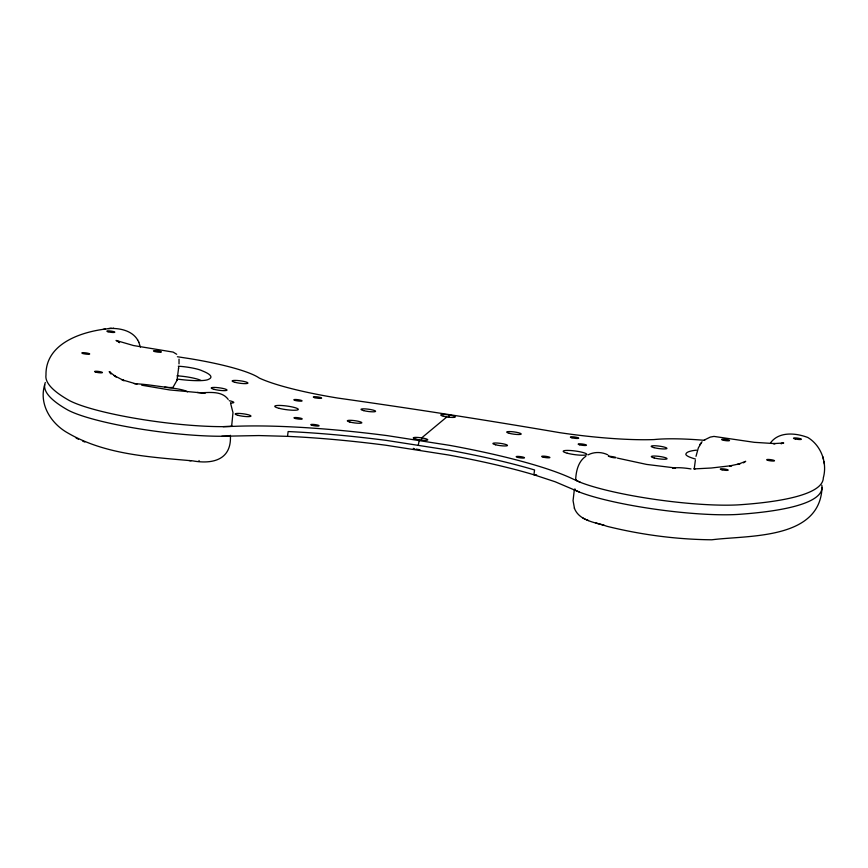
<?xml version="1.0" encoding="UTF-8"?>
<svg xmlns="http://www.w3.org/2000/svg" width="868" height="868" viewBox="0 0 868 868"><rect width="100%" height="100%" fill="white"/><g stroke="black" fill="none" stroke-linecap="round" stroke-linejoin="round"><path stroke-width="1.3" d="M179.014 363.92L179.036 359.113M164.811 387.106L166.916 387.345A8.496 1.313 7.6 0 0 173.025 387.291L177.007 380.303L176.638 379.75M177.007 380.303L178.569 368.292M178.526 368.726L178.743 366.708M44.702 384.719C38.724 404.249 50.962 423.551 67.747 432.937C105.212 454.778 150.533 457.035 192.804 460.875C212.801 464.456 231.767 459.758 230.389 435.497M231.68 425.884L232.982 412.658L230.573 403.208M45.31 382.528A392.227 60.684 7.6 0 0 67.932 410.076A98.366 15.223 7.6 0 0 221.807 436.257L258.87 435.562L287.503 436.354L288.143 431.548A210.013 32.496 7.6 0 1 386.596 440.434L449.19 450.188A210.013 32.496 7.6 0 1 534.558 469.968L533.918 474.774L555.129 481.751L579.108 491.961A98.366 15.223 7.6 0 0 737.399 514.453A392.227 60.684 7.6 0 0 821.79 485.223M418.311 444.959L419.342 439.837M421.371 440.282L421.696 437.873L446.825 416.944M448.854 417.389L449.559 414.665M574.366 489.454L573.054 500.63L574.486 508.42M575.647 479.841C576.048 471.15 578.218 461.418 585.889 456.232M694.91 469.132A8.496 1.313 7.6 0 1 694.27 468.557L695.355 460.333M822.018 487.523C819.967 540.102 748.01 535.111 711.847 539.788C676.563 539.462 641.322 534.807 607.09 526.333C595.752 522.297 579.238 521.223 574.323 508.073M696.006 456.318L698.328 447.91L702.049 441.704M699.749 444.807L700.823 443.125M770.513 442.864C779.052 431.212 795.989 432.969 807.869 437.515C821.226 445.631 827.508 462.926 823.298 477.91A392.227 60.684 7.6 0 1 738.69 504.84A98.366 15.223 7.6 0 1 580.388 482.348L576.471 480.59A8.127 1.259 7.6 0 1 576.048 479.57M743.518 462.85L745.699 461.309L737.605 464.467L740.035 463.718L729.597 465.975L731.974 465.606L711.369 468.004L693.803 468.926M704.252 440.054L710.252 437.103L713.963 436.409L754.27 442.322L775.178 443.635L773.453 443.613L783.728 443.005L780.972 443.678L782.318 443.147M588.037 454.886C594.081 451.696 601.676 451.794 607.763 454.821M199.011 461.092L199.065 460.507M105.451 329.037C80.192 332.151 45.353 344.053 45.982 375.106A392.227 60.684 7.6 0 0 69.223 400.463A98.366 15.223 7.6 0 0 223.098 426.644L229.315 426.47A8.127 1.259 7.6 0 0 231.409 425.515M108.511 328.571C118.883 327.811 131.903 330.252 137.654 339.963M103.042 329.417L111.321 328.212M197.231 392.455L205.119 393.215L169.737 389.949L141.723 385.208M223.098 426.644L234.957 426.307A210.013 32.496 7.6 0 1 387.247 435.627L449.83 445.382A210.013 32.496 7.6 0 1 572.945 478.995L580.388 482.348M221.807 436.257L228.034 436.083A8.127 1.259 7.6 0 0 230.324 435.324M113.057 328.212L113.6 328.212M203.145 392.672C211.705 392.336 222.479 391.468 228.197 399.421M675.478 467.982L646.627 464.423L617.278 458.076M191.014 460.789L189.061 460.539M604.117 525.249L596.012 523.013M136.981 384.177L121.997 379.772L124.102 380.716L114.131 375.573L116.279 376.929L109.249 371.754L111.028 373.728L109.433 371.602L110.93 373.815M579.108 491.961L575.191 490.203A8.127 1.259 7.6 0 1 575.159 489.085M582.96 518.077L585.14 519.053M586.421 519.617L588.493 520.55M76.167 438.156L78.435 439.165M82.699 441.096L84.793 442.029M118.601 341.829L116.041 340.451L133.466 345.529L173.133 352.093L176.714 354.274M117.505 340.972L119.524 342.686M138.761 342.079L140.399 347.081M137.567 339.789L138.826 342.209M822.907 456.818L823.428 459.454M823.884 461.483L824.426 464.12M134.312 383.667A35.1 5.425 7.6 0 1 153.028 385.5L172.797 388.202A14.105 2.181 7.6 0 1 187.477 391.837M287.503 436.354A210.013 32.496 7.6 0 1 385.956 445.241L448.55 454.995A210.013 32.496 7.6 0 1 533.918 474.774A173.405 26.832 7.6 0 0 536.652 474.883M177.387 356.737A79.889 12.358 7.6 0 1 182.41 357.518L189.539 358.603A92.952 14.376 7.6 0 1 259.207 378.025A113.296 17.523 7.6 0 0 337.847 398.076A1195.269 184.917 7.6 0 1 447.476 414.34L451.642 414.991A1195.269 184.917 7.6 0 1 559.61 432.644A113.296 17.523 7.6 0 0 654.005 439.577A92.952 14.376 7.6 0 1 704.718 440.336M177.658 379.142A31.454 4.861 7.6 0 0 208.645 379.283A62.811 9.722 7.6 0 0 202.233 370.842A18.065 2.799 7.6 0 0 178.298 366.209M177.018 375.822A18.065 2.799 7.6 0 1 200.953 380.455M229.195 400.69A7.975 1.237 7.6 0 1 230.552 403.012M419.96 449.711A7.367 1.139 7.6 0 1 416.228 449.125M414.611 448.756A7.367 1.139 7.6 0 1 413.309 448.365M691.004 468.948A14.105 2.181 7.6 0 0 675.163 467.874A411.475 63.657 7.6 0 1 672.646 468.362M696.505 450.156A62.811 9.722 7.6 0 0 686.067 453.714A31.454 4.861 7.6 0 0 695.398 459.031M608.446 456.101C613.372 458.868 622.649 457.761 608.446 456.101M95.708 372.112A3.993 0.618 7.6 0 0 102.337 372.697A3.993 0.618 7.6 0 0 97.52 371.309A3.993 0.618 7.6 0 0 95.708 372.112M154.656 351.518A3.993 0.618 7.6 0 0 161.285 352.104A3.993 0.618 7.6 0 0 156.468 350.705A3.993 0.618 7.6 0 0 154.656 351.518M82.948 353.547A3.993 0.618 7.6 0 0 89.578 354.133A3.993 0.618 7.6 0 0 84.76 352.744A3.993 0.618 7.6 0 0 82.948 353.547M108.044 331.76A3.993 0.618 7.6 0 0 114.674 332.346A3.993 0.618 7.6 0 0 109.856 330.947A3.993 0.618 7.6 0 0 108.044 331.76M295.348 400.484A4.177 0.64 7.6 0 0 302.042 400.962A4.177 0.64 7.6 0 0 296.498 399.53A4.177 0.64 7.6 0 0 295.348 400.484M314.9 397.718A4.177 0.64 7.6 0 0 321.594 398.184A4.177 0.64 7.6 0 0 316.05 396.752A4.177 0.64 7.6 0 0 314.9 397.718M415.891 439.143A7.367 1.139 7.6 0 0 427.718 439.978A7.367 1.139 7.6 0 0 417.931 437.45A7.367 1.139 7.6 0 0 415.891 439.143M279.279 408.361A11.902 1.844 7.6 0 0 298.212 409.62A11.902 1.844 7.6 0 0 282.078 405.54A11.902 1.844 7.6 0 0 279.279 408.361M312.35 425.385A4.177 0.64 7.6 0 0 319.044 425.852A4.177 0.64 7.6 0 0 313.5 424.419A4.177 0.64 7.6 0 0 312.35 425.385M295.478 418.517A4.177 0.64 7.6 0 0 302.183 418.994A4.177 0.64 7.6 0 0 296.639 417.562A4.177 0.64 7.6 0 0 295.478 418.517M235.033 382.332A7.975 1.237 7.6 0 0 247.847 383.233A7.975 1.237 7.6 0 0 237.246 380.488A7.975 1.237 7.6 0 0 235.033 382.332M214.125 389.352A7.975 1.237 7.6 0 0 226.939 390.253A7.975 1.237 7.6 0 0 216.338 387.508A7.975 1.237 7.6 0 0 214.125 389.352M238.071 415.338A7.975 1.237 7.6 0 0 250.874 416.239A7.975 1.237 7.6 0 0 240.273 413.493A7.975 1.237 7.6 0 0 238.071 415.338M443.374 416.249A7.367 1.139 7.6 0 0 455.201 417.085A7.367 1.139 7.6 0 0 445.414 414.557A7.367 1.139 7.6 0 0 443.374 416.249M363.692 410.629A7.367 1.139 7.6 0 0 375.519 411.465A7.367 1.139 7.6 0 0 365.732 408.926A7.367 1.139 7.6 0 0 363.692 410.629M349.945 422.065A7.367 1.139 7.6 0 0 361.772 422.9A7.367 1.139 7.6 0 0 351.985 420.372A7.367 1.139 7.6 0 0 349.945 422.065M722.1 469.838A3.993 0.618 7.6 0 0 728.209 470.141A3.993 0.618 7.6 0 0 722.491 468.807A3.993 0.618 7.6 0 0 722.1 469.838M723.402 440.25A3.993 0.618 7.6 0 0 729.521 440.564A3.993 0.618 7.6 0 0 723.793 439.219A3.993 0.618 7.6 0 0 723.402 440.25M768.386 460.474A3.993 0.618 7.6 0 0 774.506 460.789A3.993 0.618 7.6 0 0 768.777 459.454A3.993 0.618 7.6 0 0 768.386 460.474M795.283 438.969A3.993 0.618 7.6 0 0 801.403 439.273A3.993 0.618 7.6 0 0 795.674 437.939A3.993 0.618 7.6 0 0 795.283 438.969M571.969 437.798A4.177 0.64 7.6 0 0 578.663 438.264A4.177 0.64 7.6 0 0 573.119 436.832A4.177 0.64 7.6 0 0 571.969 437.798M579.737 444.828A4.177 0.64 7.6 0 0 586.442 445.295A4.177 0.64 7.6 0 0 580.898 443.863A4.177 0.64 7.6 0 0 579.737 444.828M543.173 457.132A4.177 0.64 7.6 0 0 549.867 457.61A4.177 0.64 7.6 0 0 544.323 456.177A4.177 0.64 7.6 0 0 543.173 457.132M517.751 457.403A4.177 0.64 7.6 0 0 524.446 457.881A4.177 0.64 7.6 0 0 518.901 456.438A4.177 0.64 7.6 0 0 517.751 457.403M567.292 453.226A11.902 1.844 7.6 0 0 586.584 454.669A11.902 1.844 7.6 0 0 571.079 450.557A11.902 1.844 7.6 0 0 567.292 453.226M654.157 457.946A7.975 1.237 7.6 0 0 666.96 458.857A7.975 1.237 7.6 0 0 656.36 456.112A7.975 1.237 7.6 0 0 654.157 457.946M654.038 447.649A7.975 1.237 7.6 0 0 666.852 448.561A7.975 1.237 7.6 0 0 656.251 445.816A7.975 1.237 7.6 0 0 654.038 447.649M509.321 433.327A7.367 1.139 7.6 0 0 521.147 434.163A7.367 1.139 7.6 0 0 511.361 431.635A7.367 1.139 7.6 0 0 509.321 433.327M495.585 444.774A7.367 1.139 7.6 0 0 507.411 445.609A7.367 1.139 7.6 0 0 497.624 443.071A7.367 1.139 7.6 0 0 495.585 444.774"/></g></svg>
